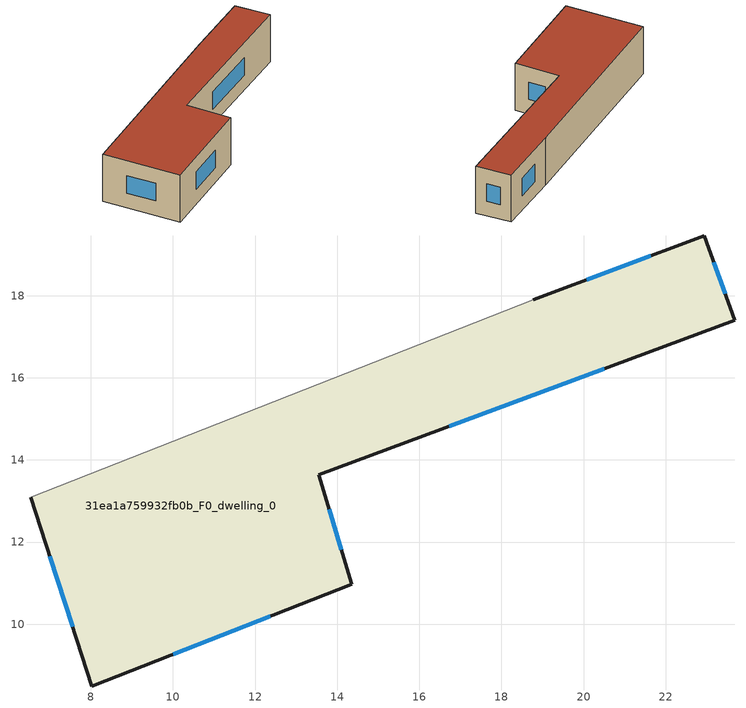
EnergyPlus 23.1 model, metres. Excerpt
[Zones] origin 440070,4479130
31ea1a759932fb0b_F0_dwelling_0
 floor ground (EU_floor_Construction): 22.94,19.45 23.68,17.41 13.55,13.63 14.35,10.97 8.02,8.49 6.54,13.09 18.78,17.9 z0
 wall outside (EU_wall_Construction): 6.54,13.09 8.02,8.49 14.35,10.97 13.55,13.63 23.68,17.41 22.94,19.45 18.78,17.9 z0:3
 wall adiabatic (EU_wall_Construction): 18.78,17.9 6.54,13.09 z0:3
 window (EU_Window_Construction): 14.1,11.81 13.8,12.8 / 10,9.27 12.37,10.2 / 7,11.65 7.55,9.93 / 21.64,18.97 20.08,18.39 / 23.45,18.05 23.17,18.81 / 16.73,14.82 20.51,16.22 z0.94:2.06
 roof outside (EU_roof_Construction): 23.68,17.41 22.94,19.45 18.78,17.9 6.54,13.09 8.02,8.49 14.35,10.97 13.55,13.63 z3
[Building]
EU S2 Campaign: North Axis=0; Terrain=City; Solar Distribution=FullExterior
[Site:Location]
Madrid: Latitude=40.5; Longitude=-3.5; Time Zone=1; Elevation=609
[SizingPeriod:WeatherFileDays]
AnnualSizingPeriod: Begin Month=1; Begin Day of Month=1; End Month=12; End Day of Month=31; Day of Week for Start Day=Monday; Use Weather File Daylight Saving Period=No; Use Weather File Rain and Snow Indicators=No
[MATERIAL]
EU_InternalMass_Material: Roughness=MediumRough; Thickness=0.1; Conductivity=1; Density=1800; Specific Heat=900; Thermal Absorptance=0.9; Solar Absorptance=0.7; Visible Absorptance=0.7
[MATERIAL:NOMASS] Roughness=MediumRough; Thermal Absorptance=0.9; Solar Absorptance=0.7; Visible Absorptance=0.7
Name | Thermal Resistance
EU_wall_NoMass | 0.461255
EU_roof_NoMass | 0.289352
EU_floor_NoMass | 0.631313
[WINDOWMATERIAL:SIMPLEGLAZINGSYSTEM]
EU_Window_SimpleGlazing: UFactor=3.792; Solar Heat Gain Coefficient=0.85; Visible Transmittance=0.85
[CONSTRUCTION]
EU_wall_Construction: EU_wall_NoMass
EU_roof_Construction: EU_roof_NoMass
EU_floor_Construction: EU_floor_NoMass
EU_InternalMass_Construction: EU_InternalMass_Material
EU_Window_Construction: EU_Window_SimpleGlazing
[ZONE]
31ea1a759932fb0b_F0_dwelling_0: Type=1; Multiplier=1; Ceiling Height=autocalculate; Volume=168.28; Floor Area=autocalculate; Part of Total Floor Area=Yes
[INTERNALMASS]
31ea1a759932fb0b_F0_dwelling_0_EU_InternalMass: Construction=EU_InternalMass_Construction; Zone or ZoneList=31ea1a759932fb0b_F0_dwelling_0; Surface Area=56.0933
[OTHEREQUIPMENT]
EU_Step8_InternalGain_31ea1a759932fb0b_F0_dwelling_0_f000: Fuel Type=Electricity; Zone or ZoneList or Space or SpaceList=31ea1a759932fb0b_F0_dwelling_0; Schedule=EU_Step8_GainSchedule_31ea1a759932fb0b_F0_dwelling_0_f000; Design Level Calculation Method=Watts/Area; Power per Zone Floor Area=1; Fraction Latent=0; Fraction Radiant=0; Fraction Lost=0; Carbon Dioxide Generation Rate=0; EndUse Subcategory=EU_Step8_InternalGains
[ZONEVENTILATION:DESIGNFLOWRATE]
EU_ConstantAir_31ea1a759932fb0b_F0_dwelling_0: Zone or ZoneList or Space or SpaceList=31ea1a759932fb0b_F0_dwelling_0; Schedule=EU_AlwaysOn; Design Flow Rate Calculation Method=AirChanges/Hour; Air Changes per Hour=0.64; Ventilation Type=Natural; Fan Pressure Rise=0; Fan Total Efficiency=1; Constant Term Coefficient=1; Temperature Term Coefficient=0; Velocity Term Coefficient=0; Velocity Squared Term Coefficient=0; Minimum Indoor Temperature=-100; Maximum Indoor Temperature=100; Delta Temperature=-100; Minimum Outdoor Temperature=-100; Maximum Outdoor Temperature=100; Maximum Wind Speed=40
[HVACTEMPLATE:THERMOSTAT]
EU_HeatOnly_31ea1a759932fb0b_F0_dwelling_0: Constant Heating Setpoint=20; Constant Cooling Setpoint=50
[HVACTEMPLATE:ZONE:IDEALLOADSAIRSYSTEM]
31ea1a759932fb0b_F0_dwelling_0: Template Thermostat=EU_HeatOnly_31ea1a759932fb0b_F0_dwelling_0; System Availability Schedule=EU_AlwaysOn; Maximum Heating Supply Air Temperature=50; Minimum Cooling Supply Air Temperature=13; Maximum Heating Supply Air Humidity Ratio=0.0156; Minimum Cooling Supply Air Humidity Ratio=0.0077; Heating Limit=NoLimit; Cooling Limit=NoLimit; Heating Availability Schedule=EU_AlwaysOn; Cooling Availability Schedule=EU_CoolingOff; Dehumidification Control Type=ConstantSensibleHeatRatio; Cooling Sensible Heat Ratio=0.7; Dehumidification Setpoint=60; Humidification Control Type=None; Humidification Setpoint=30; Outdoor Air Method=None; Outdoor Air Flow Rate per Person=0.00944; Outdoor Air Flow Rate per Zone Floor Area=0; Outdoor Air Flow Rate per Zone=0; Demand Controlled Ventilation Type=None; Outdoor Air Economizer Type=NoEconomizer; Heat Recovery Type=None; Sensible Heat Recovery Effectiveness=0.7; Latent Heat Recovery Effectiveness=0.65
[SIZING:ZONE]
31ea1a759932fb0b_F0_dwelling_0: Zone Cooling Design Supply Air Temperature Input Method=SupplyAirTemperature; Zone Cooling Design Supply Air Temperature=13; Zone Heating Design Supply Air Temperature Input Method=SupplyAirTemperature; Zone Heating Design Supply Air Temperature=50; Zone Cooling Design Supply Air Humidity Ratio=0.008; Zone Heating Design Supply Air Humidity Ratio=0.008; Cooling Design Air Flow Method=DesignDay; Cooling Design Air Flow Rate=0; Cooling Minimum Air Flow per Zone Floor Area=0.000762; Cooling Minimum Air Flow=0; Cooling Minimum Air Flow Fraction=0.2; Heating Design Air Flow Method=DesignDay; Heating Design Air Flow Rate=0; Heating Maximum Air Flow per Zone Floor Area=0.002032; Heating Maximum Air Flow=0.141576; Heating Maximum Air Flow Fraction=0.3; Account for Dedicated Outdoor Air System=No; Dedicated Outdoor Air System Control Strategy=NeutralSupplyAir; Dedicated Outdoor Air Low Setpoint Temperature for Design=autosize; Dedicated Outdoor Air High Setpoint Temperature for Design=autosize; Zone Load Sizing Method=Sensible Load Only No Latent Load; Zone Latent Cooling Design Supply Air Humidity Ratio Input Method=HumidityRatioDifference; Zone Cooling Design Supply Air Humidity Ratio Difference=0.005; Zone Latent Heating Design Supply Air Humidity Ratio Input Method=HumidityRatioDifference; Zone Humidification Design Supply Air Humidity Ratio Difference=0.005
[SCHEDULE:CONSTANT]
Name | Hourly Value
EU_AlwaysOn | 1
EU_CoolingOff | 0
[SCHEDULE:FILE]
EU_Step8_GainSchedule_31ea1a759932fb0b_F0_dwelling_0_f000: File=../../schedules/31ea1a759932fb0b/31ea1a759932fb0b_F0_dwelling_0_f000_gain.csv; Column Number=1; Rows to Skip at Top=0; Number of Hours of Data=8760; Column Separator=Comma; Interpolate to Timestep=No; Minutes per Item=60; Adjust Schedule for Daylight Savings=Yes
